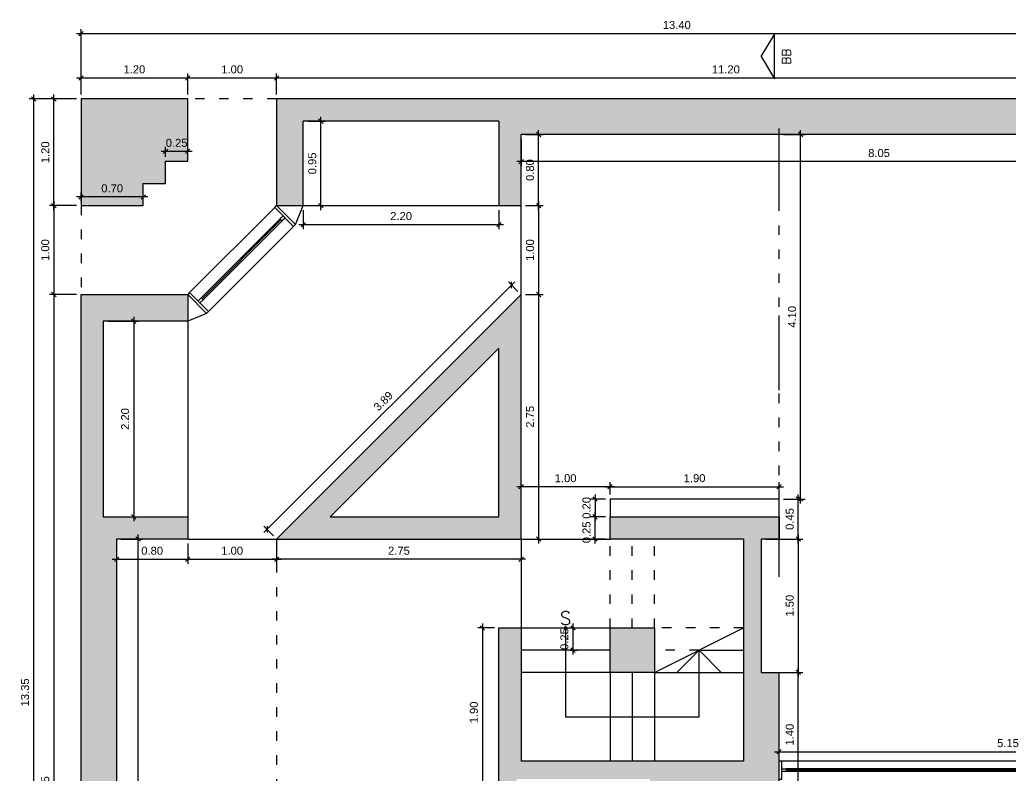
# Model space of a CAD drawing. Header units: millimetres. Extents: x 4 to 107, y -19 to 38.
# Drawn here: x 4.25 to 15.39, y 11.23 to 19.73 of the extents above; entities that cross this region are included whole.
import ezdxf

# ---------------------------------------------------------------- set-up
doc = ezdxf.new("R2010")
doc.units = ezdxf.units.MM
doc.linetypes.add('ACAD_ISO03W100', pattern=[30, 12, -18])
for name, color, linetype in [('ALVENARIA', 4, 'Continuous'), ('CAIXILHOS', 1, 'Continuous'), ('CORTE', 4, 'Continuous'), ('COTAS', 7, 'Continuous'), ('ESCADA', 1, 'Continuous'), ('HACHURA', 253, 'Continuous'), ('MOBILIÁRIO', 8, 'Continuous'), ('PROJEÇÃO', 8, 'Continuous'), ('SIMBOLOS', 7, 'Continuous')]:
    doc.layers.add(name, color=color, linetype=linetype)
doc.styles.add('Simples padrao', font='simplex.shx', dxfattribs={"height": 0.025})
doc.styles.get("Standard").update_dxf_attribs({"font": 'arial.ttf'})
doc.dimstyles.new('1-50', dxfattribs={"dimscale": 0.5, "dimtxt": 0.18, "dimasz": 0.1, "dimexe": 0.1, "dimexo": 0.1, "dimgap": 0.1, "dimtad": 1, "dimzin": 0, "dimdsep": 46, "dimtxsty": 'Standard', "dimblk": 'OBLIQUE', "dimcen": 0.1, "dimdle": 0.1, "dimclrd": 1, "dimclre": 1, "dimclrt": 256, "dimadec": 0, "dimazin": 0, "dimtfac": 1, "dimtmove": 0, "dimatfit": 3, "dimldrblk": 'ORIGIN2', "dimfxl": 1, "dimtolj": 1, "dimtzin": 0, "dimarcsym": 1})

# ---------------------------------------------------------------- blocks, each defined once
blk = doc.blocks.new('_Oblique')
at = {"color": 0, "linetype": 'ByBlock', "lineweight": -2}
blk.add_line((-0.5, -0.5), (0.5, 0.5), dxfattribs=at)
blk = doc.blocks.new('*D7')
at = {"layer": 'COTAS', "color": 1, "lineweight": -2, "ltscale": 0.025, "transparency": 16777216}
for p, q in [((4.888, 18.838), (4.354, 18.838)), ((4.404, 18.888), (4.404, 5.438)), ((4.888, 5.488), (4.354, 5.488))]:
    blk.add_line(p, q, dxfattribs=at)
at = {"layer": 'COTAS', "color": 1, "lineweight": -2, "ltscale": 0.025, "transparency": 16777216, "xscale": 0.05, "yscale": 0.05, "zscale": 0.05}
for p, rotation in [((4.404, 18.838), 90), ((4.404, 5.488), 270)]:
    blk.add_blockref('_Oblique', p, dxfattribs=dict(at, rotation=rotation))
at = {"layer": 'COTAS', "ltscale": 0.025, "transparency": 16777216, "insert": (4.308, 12.163), "char_height": 0.09, "attachment_point": 5, "rotation": 90}
blk.add_mtext('\\A1;13.35', dxfattribs=at)
blk = doc.blocks.new('_Origin2')
at = {"color": 0, "linetype": 'ByBlock', "lineweight": -2}
blk.add_line((-0.5, 0), (-1, 0), dxfattribs=at)
for radius in [0.5, 0.25]:
    blk.add_circle((0, 0), radius, dxfattribs=at)
blk = doc.blocks.new('*D8')
at = {"layer": 'COTAS', "color": 1, "lineweight": -2, "ltscale": 0.025, "transparency": 16777216}
for p, q in [((4.888, 18.838), (4.582, 18.838)), ((4.632, 17.588), (4.632, 18.888)), ((4.888, 17.638), (4.582, 17.638))]:
    blk.add_line(p, q, dxfattribs=at)
at = {"layer": 'COTAS', "color": 1, "lineweight": -2, "ltscale": 0.025, "transparency": 16777216, "xscale": 0.05, "yscale": 0.05, "zscale": 0.05}
for p, rotation in [((4.632, 18.838), 90), ((4.632, 17.638), 270)]:
    blk.add_blockref('_Oblique', p, dxfattribs=dict(at, rotation=rotation))
at = {"layer": 'COTAS', "ltscale": 0.025, "transparency": 16777216, "insert": (4.536, 18.238), "char_height": 0.09, "attachment_point": 5, "rotation": 90}
blk.add_mtext('\\A1;1.20', dxfattribs=at)
blk = doc.blocks.new('*D9')
at = {"layer": 'COTAS', "color": 1, "lineweight": -2, "ltscale": 0.025, "transparency": 16777216}
for p, q in [((4.888, 17.638), (4.582, 17.638)), ((4.632, 17.688), (4.632, 16.588)), ((4.888, 16.638), (4.582, 16.638))]:
    blk.add_line(p, q, dxfattribs=at)
at = {"layer": 'COTAS', "color": 1, "lineweight": -2, "ltscale": 0.025, "transparency": 16777216, "xscale": 0.05, "yscale": 0.05, "zscale": 0.05}
for p, rotation in [((4.632, 17.638), 90), ((4.632, 16.638), 270)]:
    blk.add_blockref('_Oblique', p, dxfattribs=dict(at, rotation=rotation))
at = {"layer": 'COTAS', "ltscale": 0.025, "transparency": 16777216, "insert": (4.536, 17.138), "char_height": 0.09, "attachment_point": 5, "rotation": 90}
blk.add_mtext('\\A1;1.00', dxfattribs=at)
blk = doc.blocks.new('*D10')
at = {"layer": 'COTAS', "color": 1, "lineweight": -2, "ltscale": 0.025, "transparency": 16777216}
for p, q in [((4.888, 16.638), (4.582, 16.638)), ((4.632, 16.688), (4.632, 5.438)), ((4.888, 5.488), (4.582, 5.488))]:
    blk.add_line(p, q, dxfattribs=at)
at = {"layer": 'COTAS', "color": 1, "lineweight": -2, "ltscale": 0.025, "transparency": 16777216, "xscale": 0.05, "yscale": 0.05, "zscale": 0.05}
for p, rotation in [((4.632, 16.638), 90), ((4.632, 5.488), 270)]:
    blk.add_blockref('_Oblique', p, dxfattribs=dict(at, rotation=rotation))
at = {"layer": 'COTAS', "ltscale": 0.025, "transparency": 16777216, "insert": (4.536, 11.063), "char_height": 0.09, "attachment_point": 5, "rotation": 90}
blk.add_mtext('\\A1;11.15', dxfattribs=at)
blk = doc.blocks.new('*D21')
at = {"layer": 'COTAS', "color": 1, "lineweight": -2, "ltscale": 0.025, "transparency": 16777216}
for p, q in [((4.888, 19.074), (6.188, 19.074)), ((4.938, 18.888), (4.938, 19.124)), ((6.138, 18.888), (6.138, 19.124))]:
    blk.add_line(p, q, dxfattribs=at)
at = {"layer": 'COTAS', "color": 1, "lineweight": -2, "ltscale": 0.025, "transparency": 16777216, "xscale": 0.05, "yscale": 0.05, "zscale": 0.05, "rotation": 180}
blk.add_blockref('_Oblique', (4.938, 19.074), dxfattribs=at)
at = {"layer": 'COTAS', "color": 1, "lineweight": -2, "ltscale": 0.025, "transparency": 16777216, "xscale": 0.05, "yscale": 0.05, "zscale": 0.05}
blk.add_blockref('_Oblique', (6.138, 19.074), dxfattribs=at)
at = {"layer": 'COTAS', "ltscale": 0.025, "transparency": 16777216, "insert": (5.538, 19.17), "char_height": 0.09, "attachment_point": 5}
blk.add_mtext('\\A1;1.20', dxfattribs=at)
blk = doc.blocks.new('*D22')
at = {"layer": 'COTAS', "color": 1, "lineweight": -2, "ltscale": 0.025, "transparency": 16777216}
for p, q in [((6.088, 19.074), (7.188, 19.074)), ((6.138, 18.888), (6.138, 19.124)), ((7.138, 18.888), (7.138, 19.124))]:
    blk.add_line(p, q, dxfattribs=at)
at = {"layer": 'COTAS', "color": 1, "lineweight": -2, "ltscale": 0.025, "transparency": 16777216, "xscale": 0.05, "yscale": 0.05, "zscale": 0.05, "rotation": 180}
blk.add_blockref('_Oblique', (6.138, 19.074), dxfattribs=at)
at = {"layer": 'COTAS', "color": 1, "lineweight": -2, "ltscale": 0.025, "transparency": 16777216, "xscale": 0.05, "yscale": 0.05, "zscale": 0.05}
blk.add_blockref('_Oblique', (7.138, 19.074), dxfattribs=at)
at = {"layer": 'COTAS', "ltscale": 0.025, "transparency": 16777216, "insert": (6.638, 19.17), "char_height": 0.09, "attachment_point": 5}
blk.add_mtext('\\A1;1.00', dxfattribs=at)
blk = doc.blocks.new('*D23')
at = {"layer": 'COTAS', "color": 1, "lineweight": -2, "ltscale": 0.025, "transparency": 16777216}
for p, q in [((7.088, 19.074), (18.388, 19.074)), ((7.138, 18.888), (7.138, 19.124)), ((18.338, 18.888), (18.338, 19.124))]:
    blk.add_line(p, q, dxfattribs=at)
at = {"layer": 'COTAS', "color": 1, "lineweight": -2, "ltscale": 0.025, "transparency": 16777216, "xscale": 0.05, "yscale": 0.05, "zscale": 0.05, "rotation": 180}
blk.add_blockref('_Oblique', (7.138, 19.074), dxfattribs=at)
at = {"layer": 'COTAS', "color": 1, "lineweight": -2, "ltscale": 0.025, "transparency": 16777216, "xscale": 0.05, "yscale": 0.05, "zscale": 0.05}
blk.add_blockref('_Oblique', (18.338, 19.074), dxfattribs=at)
at = {"layer": 'COTAS', "ltscale": 0.025, "transparency": 16777216, "insert": (12.19, 19.17), "char_height": 0.09, "attachment_point": 5}
blk.add_mtext('\\A1;11.20', dxfattribs=at)
blk = doc.blocks.new('*D24')
at = {"layer": 'COTAS', "color": 1, "lineweight": -2, "ltscale": 0.025, "transparency": 16777216}
for p, q in [((13.004, 13.838), (13.004, 14.388)), ((12.838, 14.338), (13.054, 14.338)), ((12.838, 13.888), (13.054, 13.888))]:
    blk.add_line(p, q, dxfattribs=at)
at = {"layer": 'COTAS', "color": 1, "lineweight": -2, "ltscale": 0.025, "transparency": 16777216, "xscale": 0.05, "yscale": 0.05, "zscale": 0.05}
for p, rotation in [((13.004, 14.338), 90), ((13.004, 13.888), 270)]:
    blk.add_blockref('_Oblique', p, dxfattribs=dict(at, rotation=rotation))
at = {"layer": 'COTAS', "ltscale": 0.025, "transparency": 16777216, "insert": (12.908, 14.113), "char_height": 0.09, "attachment_point": 5, "rotation": 90}
blk.add_mtext('\\A1;0.45', dxfattribs=at)
blk = doc.blocks.new('*D25')
at = {"layer": 'COTAS', "color": 1, "lineweight": -2, "ltscale": 0.025, "transparency": 16777216}
for p, q in [((10.888, 14.388), (10.888, 14.526)), ((12.788, 14.388), (12.788, 14.526)), ((10.838, 14.476), (12.838, 14.476))]:
    blk.add_line(p, q, dxfattribs=at)
at = {"layer": 'COTAS', "color": 1, "lineweight": -2, "ltscale": 0.025, "transparency": 16777216, "xscale": 0.05, "yscale": 0.05, "zscale": 0.05, "rotation": 180}
blk.add_blockref('_Oblique', (10.888, 14.476), dxfattribs=at)
at = {"layer": 'COTAS', "color": 1, "lineweight": -2, "ltscale": 0.025, "transparency": 16777216, "xscale": 0.05, "yscale": 0.05, "zscale": 0.05}
blk.add_blockref('_Oblique', (12.788, 14.476), dxfattribs=at)
at = {"layer": 'COTAS', "ltscale": 0.025, "transparency": 16777216, "insert": (11.838, 14.572), "char_height": 0.09, "attachment_point": 5}
blk.add_mtext('\\A1;1.90', dxfattribs=at)
blk = doc.blocks.new('*D26')
at = {"layer": 'COTAS', "color": 1, "lineweight": -2, "ltscale": 0.025, "transparency": 16777216}
for p, q in [((9.888, 14.388), (9.888, 14.526)), ((10.888, 14.388), (10.888, 14.526)), ((10.938, 14.476), (9.838, 14.476))]:
    blk.add_line(p, q, dxfattribs=at)
at = {"layer": 'COTAS', "color": 1, "lineweight": -2, "ltscale": 0.025, "transparency": 16777216, "xscale": 0.05, "yscale": 0.05, "zscale": 0.05, "rotation": 180}
blk.add_blockref('_Oblique', (9.888, 14.476), dxfattribs=at)
at = {"layer": 'COTAS', "color": 1, "lineweight": -2, "ltscale": 0.025, "transparency": 16777216, "xscale": 0.05, "yscale": 0.05, "zscale": 0.05}
blk.add_blockref('_Oblique', (10.888, 14.476), dxfattribs=at)
at = {"layer": 'COTAS', "ltscale": 0.025, "transparency": 16777216, "insert": (10.388, 14.572), "char_height": 0.09, "attachment_point": 5}
blk.add_mtext('\\A1;1.00', dxfattribs=at)
blk = doc.blocks.new('*D27')
at = {"layer": 'COTAS', "color": 1, "lineweight": -2, "ltscale": 0.025, "transparency": 16777216}
for p, q in [((5.53, 16.388), (5.53, 14.088)), ((5.238, 16.338), (5.58, 16.338)), ((5.238, 14.138), (5.58, 14.138))]:
    blk.add_line(p, q, dxfattribs=at)
at = {"layer": 'COTAS', "color": 1, "lineweight": -2, "ltscale": 0.025, "transparency": 16777216, "xscale": 0.05, "yscale": 0.05, "zscale": 0.05}
for p, rotation in [((5.53, 16.338), 90), ((5.53, 14.138), 270)]:
    blk.add_blockref('_Oblique', p, dxfattribs=dict(at, rotation=rotation))
at = {"layer": 'COTAS', "ltscale": 0.025, "transparency": 16777216, "insert": (5.434, 15.238), "char_height": 0.09, "attachment_point": 5, "rotation": 90}
blk.add_mtext('\\A1;2.20', dxfattribs=at)
blk = doc.blocks.new('*D28')
at = {"layer": 'COTAS', "color": 1, "lineweight": -2, "ltscale": 0.025, "transparency": 16777216}
for p, q in [((7.138, 13.838), (7.138, 13.61)), ((9.888, 13.838), (9.888, 13.61)), ((9.938, 13.66), (7.088, 13.66))]:
    blk.add_line(p, q, dxfattribs=at)
at = {"layer": 'COTAS', "color": 1, "lineweight": -2, "ltscale": 0.025, "transparency": 16777216, "xscale": 0.05, "yscale": 0.05, "zscale": 0.05, "rotation": 180}
blk.add_blockref('_Oblique', (7.138, 13.66), dxfattribs=at)
at = {"layer": 'COTAS', "color": 1, "lineweight": -2, "ltscale": 0.025, "transparency": 16777216, "xscale": 0.05, "yscale": 0.05, "zscale": 0.05}
blk.add_blockref('_Oblique', (9.888, 13.66), dxfattribs=at)
at = {"layer": 'COTAS', "ltscale": 0.025, "transparency": 16777216, "insert": (8.513, 13.756), "char_height": 0.09, "attachment_point": 5}
blk.add_mtext('\\A1;2.75', dxfattribs=at)
blk = doc.blocks.new('*D29')
at = {"layer": 'COTAS', "color": 1, "lineweight": -2, "ltscale": 0.025, "transparency": 16777216}
for p, q in [((6.138, 13.838), (6.138, 13.61)), ((7.138, 13.838), (7.138, 13.61)), ((6.088, 13.66), (7.188, 13.66))]:
    blk.add_line(p, q, dxfattribs=at)
at = {"layer": 'COTAS', "color": 1, "lineweight": -2, "ltscale": 0.025, "transparency": 16777216, "xscale": 0.05, "yscale": 0.05, "zscale": 0.05, "rotation": 180}
blk.add_blockref('_Oblique', (6.138, 13.66), dxfattribs=at)
at = {"layer": 'COTAS', "color": 1, "lineweight": -2, "ltscale": 0.025, "transparency": 16777216, "xscale": 0.05, "yscale": 0.05, "zscale": 0.05}
blk.add_blockref('_Oblique', (7.138, 13.66), dxfattribs=at)
at = {"layer": 'COTAS', "ltscale": 0.025, "transparency": 16777216, "insert": (6.638, 13.756), "char_height": 0.09, "attachment_point": 5}
blk.add_mtext('\\A1;1.00', dxfattribs=at)
blk = doc.blocks.new('*D30')
at = {"layer": 'COTAS', "color": 1, "lineweight": -2, "ltscale": 0.025, "transparency": 16777216}
for p, q in [((5.338, 13.838), (5.338, 13.61)), ((6.138, 13.838), (6.138, 13.61)), ((5.288, 13.66), (6.188, 13.66))]:
    blk.add_line(p, q, dxfattribs=at)
at = {"layer": 'COTAS', "color": 1, "lineweight": -2, "ltscale": 0.025, "transparency": 16777216, "xscale": 0.05, "yscale": 0.05, "zscale": 0.05, "rotation": 180}
blk.add_blockref('_Oblique', (5.338, 13.66), dxfattribs=at)
at = {"layer": 'COTAS', "color": 1, "lineweight": -2, "ltscale": 0.025, "transparency": 16777216, "xscale": 0.05, "yscale": 0.05, "zscale": 0.05}
blk.add_blockref('_Oblique', (6.138, 13.66), dxfattribs=at)
at = {"layer": 'COTAS', "ltscale": 0.025, "transparency": 16777216, "insert": (5.738, 13.756), "char_height": 0.09, "attachment_point": 5}
blk.add_mtext('\\A1;0.80', dxfattribs=at)
blk = doc.blocks.new('*D31')
at = {"layer": 'COTAS', "color": 1, "lineweight": -2, "ltscale": 0.025, "transparency": 16777216}
for p, q in [((6.994, 13.961), (9.815, 16.782)), ((9.852, 16.674), (9.744, 16.782)), ((7.102, 13.924), (6.994, 14.032))]:
    blk.add_line(p, q, dxfattribs=at)
at = {"layer": 'COTAS', "color": 1, "lineweight": -2, "ltscale": 0.025, "transparency": 16777216, "xscale": 0.05, "yscale": 0.05, "zscale": 0.05}
for p, rotation in [((9.78, 16.746), 45.00000000000003), ((7.03, 13.996), 225.0000000000001)]:
    blk.add_blockref('_Oblique', p, dxfattribs=dict(at, rotation=rotation))
at = {"layer": 'COTAS', "ltscale": 0.025, "transparency": 16777216, "insert": (8.337, 15.439), "char_height": 0.09, "attachment_point": 5, "rotation": 45}
blk.add_mtext('\\A1;3.89', dxfattribs=at)
blk = doc.blocks.new('*D32')
at = {"layer": 'COTAS', "color": 1, "lineweight": -2, "ltscale": 0.025, "transparency": 16777216}
for p, q in [((7.438, 17.588), (7.438, 17.374)), ((9.638, 17.588), (9.638, 17.374)), ((7.388, 17.424), (9.688, 17.424))]:
    blk.add_line(p, q, dxfattribs=at)
at = {"layer": 'COTAS', "color": 1, "lineweight": -2, "ltscale": 0.025, "transparency": 16777216, "xscale": 0.05, "yscale": 0.05, "zscale": 0.05, "rotation": 180}
blk.add_blockref('_Oblique', (7.438, 17.424), dxfattribs=at)
at = {"layer": 'COTAS', "color": 1, "lineweight": -2, "ltscale": 0.025, "transparency": 16777216, "xscale": 0.05, "yscale": 0.05, "zscale": 0.05}
blk.add_blockref('_Oblique', (9.638, 17.424), dxfattribs=at)
at = {"layer": 'COTAS', "ltscale": 0.025, "transparency": 16777216, "insert": (8.538, 17.52), "char_height": 0.09, "attachment_point": 5}
blk.add_mtext('\\A1;2.20', dxfattribs=at)
blk = doc.blocks.new('*D33')
at = {"layer": 'COTAS', "color": 1, "lineweight": -2, "ltscale": 0.025, "transparency": 16777216}
for p, q in [((9.938, 17.638), (10.134, 17.638)), ((10.084, 17.688), (10.084, 16.588)), ((9.938, 16.638), (10.134, 16.638))]:
    blk.add_line(p, q, dxfattribs=at)
at = {"layer": 'COTAS', "color": 1, "lineweight": -2, "ltscale": 0.025, "transparency": 16777216, "xscale": 0.05, "yscale": 0.05, "zscale": 0.05}
for p, rotation in [((10.084, 17.638), 90), ((10.084, 16.638), 270)]:
    blk.add_blockref('_Oblique', p, dxfattribs=dict(at, rotation=rotation))
at = {"layer": 'COTAS', "ltscale": 0.025, "transparency": 16777216, "insert": (9.988, 17.138), "char_height": 0.09, "attachment_point": 5, "rotation": 90}
blk.add_mtext('\\A1;1.00', dxfattribs=at)
blk = doc.blocks.new('*D34')
at = {"layer": 'COTAS', "color": 1, "lineweight": -2, "ltscale": 0.025, "transparency": 16777216}
for p, q in [((9.888, 18.388), (9.888, 18.083)), ((17.938, 18.388), (17.938, 18.083)), ((17.988, 18.133), (9.838, 18.133))]:
    blk.add_line(p, q, dxfattribs=at)
at = {"layer": 'COTAS', "color": 1, "lineweight": -2, "ltscale": 0.025, "transparency": 16777216, "xscale": 0.05, "yscale": 0.05, "zscale": 0.05, "rotation": 180}
blk.add_blockref('_Oblique', (9.888, 18.133), dxfattribs=at)
at = {"layer": 'COTAS', "color": 1, "lineweight": -2, "ltscale": 0.025, "transparency": 16777216, "xscale": 0.05, "yscale": 0.05, "zscale": 0.05}
blk.add_blockref('_Oblique', (17.938, 18.133), dxfattribs=at)
at = {"layer": 'COTAS', "ltscale": 0.025, "transparency": 16777216, "insert": (13.913, 18.229), "char_height": 0.09, "attachment_point": 5}
blk.add_mtext('\\A1;8.05', dxfattribs=at)
blk = doc.blocks.new('*D36')
at = {"layer": 'COTAS', "color": 1, "lineweight": -2, "ltscale": 0.025, "transparency": 16777216}
for p, q in [((12.738, 11.496), (17.988, 11.496)), ((12.788, 11.438), (12.788, 11.546)), ((17.938, 11.438), (17.938, 11.546))]:
    blk.add_line(p, q, dxfattribs=at)
at = {"layer": 'COTAS', "color": 1, "lineweight": -2, "ltscale": 0.025, "transparency": 16777216, "xscale": 0.05, "yscale": 0.05, "zscale": 0.05, "rotation": 180}
blk.add_blockref('_Oblique', (12.788, 11.496), dxfattribs=at)
at = {"layer": 'COTAS', "color": 1, "lineweight": -2, "ltscale": 0.025, "transparency": 16777216, "xscale": 0.05, "yscale": 0.05, "zscale": 0.05}
blk.add_blockref('_Oblique', (17.938, 11.496), dxfattribs=at)
at = {"layer": 'COTAS', "ltscale": 0.025, "transparency": 16777216, "insert": (15.363, 11.592), "char_height": 0.09, "attachment_point": 5}
blk.add_mtext('\\A1;5.15', dxfattribs=at)
blk = doc.blocks.new('*D37')
at = {"layer": 'COTAS', "color": 1, "lineweight": -2, "ltscale": 0.025, "transparency": 16777216}
for p, q in [((13.004, 13.938), (13.004, 12.338)), ((12.638, 13.888), (13.054, 13.888)), ((12.638, 12.388), (13.054, 12.388))]:
    blk.add_line(p, q, dxfattribs=at)
at = {"layer": 'COTAS', "color": 1, "lineweight": -2, "ltscale": 0.025, "transparency": 16777216, "xscale": 0.05, "yscale": 0.05, "zscale": 0.05}
for p, rotation in [((13.004, 13.888), 90), ((13.004, 12.388), 270)]:
    blk.add_blockref('_Oblique', p, dxfattribs=dict(at, rotation=rotation))
at = {"layer": 'COTAS', "ltscale": 0.025, "transparency": 16777216, "insert": (12.908, 13.138), "char_height": 0.09, "attachment_point": 5, "rotation": 90}
blk.add_mtext('\\A1;1.50', dxfattribs=at)
blk = doc.blocks.new('*D38')
at = {"layer": 'COTAS', "color": 1, "lineweight": -2, "ltscale": 0.025, "transparency": 16777216}
for p, q in [((12.838, 12.388), (13.054, 12.388)), ((13.004, 10.938), (13.004, 12.438)), ((12.838, 10.988), (13.054, 10.988))]:
    blk.add_line(p, q, dxfattribs=at)
at = {"layer": 'COTAS', "color": 1, "lineweight": -2, "ltscale": 0.025, "transparency": 16777216, "xscale": 0.05, "yscale": 0.05, "zscale": 0.05}
for p, rotation in [((13.004, 12.388), 90), ((13.004, 10.988), 270)]:
    blk.add_blockref('_Oblique', p, dxfattribs=dict(at, rotation=rotation))
at = {"layer": 'COTAS', "ltscale": 0.025, "transparency": 16777216, "insert": (12.908, 11.688), "char_height": 0.09, "attachment_point": 5, "rotation": 90}
blk.add_mtext('\\A1;1.40', dxfattribs=at)
blk = doc.blocks.new('*D42')
at = {"layer": 'COTAS', "color": 1, "lineweight": -2, "ltscale": 0.025, "transparency": 16777216}
for p, q in [((9.452, 12.938), (9.452, 10.938)), ((9.588, 12.888), (9.402, 12.888)), ((9.588, 10.988), (9.402, 10.988))]:
    blk.add_line(p, q, dxfattribs=at)
at = {"layer": 'COTAS', "color": 1, "lineweight": -2, "ltscale": 0.025, "transparency": 16777216, "xscale": 0.05, "yscale": 0.05, "zscale": 0.05}
for p, rotation in [((9.452, 12.888), 90), ((9.452, 10.988), 270)]:
    blk.add_blockref('_Oblique', p, dxfattribs=dict(at, rotation=rotation))
at = {"layer": 'COTAS', "ltscale": 0.025, "transparency": 16777216, "insert": (9.356, 11.938), "char_height": 0.09, "attachment_point": 5, "rotation": 90}
blk.add_mtext('\\A1;1.90', dxfattribs=at)
blk = doc.blocks.new('*D43')
at = {"layer": 'COTAS', "color": 1, "lineweight": -2, "ltscale": 0.025, "transparency": 16777216}
for p, q in [((10.47, 12.938), (10.47, 12.588)), ((10.438, 12.888), (10.52, 12.888)), ((10.438, 12.638), (10.52, 12.638))]:
    blk.add_line(p, q, dxfattribs=at)
at = {"layer": 'COTAS', "color": 1, "lineweight": -2, "ltscale": 0.025, "transparency": 16777216, "xscale": 0.05, "yscale": 0.05, "zscale": 0.05}
for p, rotation in [((10.47, 12.888), 90), ((10.47, 12.638), 270)]:
    blk.add_blockref('_Oblique', p, dxfattribs=dict(at, rotation=rotation))
at = {"layer": 'COTAS', "ltscale": 0.025, "transparency": 16777216, "insert": (10.374, 12.763), "char_height": 0.09, "attachment_point": 5, "rotation": 90}
blk.add_mtext('\\A1;0.25', dxfattribs=at)
blk = doc.blocks.new('*D44')
at = {"layer": 'COTAS', "color": 1, "lineweight": -2, "ltscale": 0.025, "transparency": 16777216}
for p, q in [((10.719, 14.388), (10.719, 14.088)), ((10.838, 14.338), (10.669, 14.338)), ((10.838, 14.138), (10.669, 14.138))]:
    blk.add_line(p, q, dxfattribs=at)
at = {"layer": 'COTAS', "color": 1, "lineweight": -2, "ltscale": 0.025, "transparency": 16777216, "xscale": 0.05, "yscale": 0.05, "zscale": 0.05}
for p, rotation in [((10.719, 14.338), 90), ((10.719, 14.138), 270)]:
    blk.add_blockref('_Oblique', p, dxfattribs=dict(at, rotation=rotation))
at = {"layer": 'COTAS', "ltscale": 0.025, "transparency": 16777216, "insert": (10.623, 14.238), "char_height": 0.09, "attachment_point": 5, "rotation": 90}
blk.add_mtext('\\A1;0.20', dxfattribs=at)
blk = doc.blocks.new('*D45')
at = {"layer": 'COTAS', "color": 1, "lineweight": -2, "ltscale": 0.025, "transparency": 16777216}
for p, q in [((9.938, 18.438), (10.134, 18.438)), ((10.084, 17.588), (10.084, 18.488)), ((9.938, 17.638), (10.134, 17.638))]:
    blk.add_line(p, q, dxfattribs=at)
at = {"layer": 'COTAS', "color": 1, "lineweight": -2, "ltscale": 0.025, "transparency": 16777216, "xscale": 0.05, "yscale": 0.05, "zscale": 0.05}
for p, rotation in [((10.084, 18.438), 90), ((10.084, 17.638), 270)]:
    blk.add_blockref('_Oblique', p, dxfattribs=dict(at, rotation=rotation))
at = {"layer": 'COTAS', "ltscale": 0.025, "transparency": 16777216, "insert": (9.988, 18.038), "char_height": 0.09, "attachment_point": 5, "rotation": 90}
blk.add_mtext('\\A1;0.80', dxfattribs=at)
blk = doc.blocks.new('*D46')
at = {"layer": 'COTAS', "color": 1, "lineweight": -2, "ltscale": 0.025, "transparency": 16777216}
for p, q in [((9.938, 16.638), (10.134, 16.638)), ((10.084, 16.688), (10.084, 13.838)), ((9.938, 13.888), (10.134, 13.888))]:
    blk.add_line(p, q, dxfattribs=at)
at = {"layer": 'COTAS', "color": 1, "lineweight": -2, "ltscale": 0.025, "transparency": 16777216, "xscale": 0.05, "yscale": 0.05, "zscale": 0.05}
for p, rotation in [((10.084, 16.638), 90), ((10.084, 13.888), 270)]:
    blk.add_blockref('_Oblique', p, dxfattribs=dict(at, rotation=rotation))
at = {"layer": 'COTAS', "ltscale": 0.025, "transparency": 16777216, "insert": (9.988, 15.263), "char_height": 0.09, "attachment_point": 5, "rotation": 90}
blk.add_mtext('\\A1;2.75', dxfattribs=at)
blk = doc.blocks.new('*D47')
at = {"layer": 'COTAS', "color": 1, "lineweight": -2, "ltscale": 0.025, "transparency": 16777216}
for p, q in [((5.58, 5.838), (5.58, 13.938)), ((5.388, 13.888), (5.63, 13.888)), ((5.388, 5.888), (5.63, 5.888))]:
    blk.add_line(p, q, dxfattribs=at)
at = {"layer": 'COTAS', "color": 1, "lineweight": -2, "ltscale": 0.025, "transparency": 16777216, "xscale": 0.05, "yscale": 0.05, "zscale": 0.05}
for p, rotation in [((5.58, 13.888), 90), ((5.58, 5.888), 270)]:
    blk.add_blockref('_Oblique', p, dxfattribs=dict(at, rotation=rotation))
at = {"layer": 'COTAS', "ltscale": 0.025, "transparency": 16777216, "insert": (5.485, 9.888), "char_height": 0.09, "attachment_point": 5, "rotation": 90}
blk.add_mtext('\\A1;8.00', dxfattribs=at)
blk = doc.blocks.new('*D48')
at = {"layer": 'COTAS', "color": 1, "lineweight": -2, "ltscale": 0.025, "transparency": 16777216}
for p, q in [((7.635, 17.588), (7.635, 18.638)), ((7.488, 18.588), (7.685, 18.588)), ((7.488, 17.638), (7.685, 17.638))]:
    blk.add_line(p, q, dxfattribs=at)
at = {"layer": 'COTAS', "color": 1, "lineweight": -2, "ltscale": 0.025, "transparency": 16777216, "xscale": 0.05, "yscale": 0.05, "zscale": 0.05}
for p, rotation in [((7.635, 18.588), 90), ((7.635, 17.638), 270)]:
    blk.add_blockref('_Oblique', p, dxfattribs=dict(at, rotation=rotation))
at = {"layer": 'COTAS', "ltscale": 0.025, "transparency": 16777216, "insert": (7.539, 18.113), "char_height": 0.09, "attachment_point": 5, "rotation": 90}
blk.add_mtext('\\A1;0.95', dxfattribs=at)
blk = doc.blocks.new('*D49')
at = {"layer": 'COTAS', "color": 1, "lineweight": -2, "ltscale": 0.025, "transparency": 16777216}
for p, q in [((5.888, 18.188), (5.888, 18.298)), ((6.138, 18.188), (6.138, 18.298)), ((6.188, 18.248), (5.838, 18.248))]:
    blk.add_line(p, q, dxfattribs=at)
at = {"layer": 'COTAS', "color": 1, "lineweight": -2, "ltscale": 0.025, "transparency": 16777216, "xscale": 0.05, "yscale": 0.05, "zscale": 0.05, "rotation": 180}
blk.add_blockref('_Oblique', (5.888, 18.248), dxfattribs=at)
at = {"layer": 'COTAS', "color": 1, "lineweight": -2, "ltscale": 0.025, "transparency": 16777216, "xscale": 0.05, "yscale": 0.05, "zscale": 0.05}
blk.add_blockref('_Oblique', (6.138, 18.248), dxfattribs=at)
at = {"layer": 'COTAS', "ltscale": 0.025, "transparency": 16777216, "insert": (6.013, 18.344), "char_height": 0.09, "attachment_point": 5}
blk.add_mtext('\\A1;0.25', dxfattribs=at)
blk = doc.blocks.new('*D50')
at = {"layer": 'COTAS', "color": 1, "lineweight": -2, "ltscale": 0.025, "transparency": 16777216}
for p, q in [((5.688, 17.736), (4.888, 17.736)), ((4.938, 17.688), (4.938, 17.786)), ((5.638, 17.688), (5.638, 17.786))]:
    blk.add_line(p, q, dxfattribs=at)
at = {"layer": 'COTAS', "color": 1, "lineweight": -2, "ltscale": 0.025, "transparency": 16777216, "xscale": 0.05, "yscale": 0.05, "zscale": 0.05, "rotation": 180}
blk.add_blockref('_Oblique', (4.938, 17.736), dxfattribs=at)
at = {"layer": 'COTAS', "color": 1, "lineweight": -2, "ltscale": 0.025, "transparency": 16777216, "xscale": 0.05, "yscale": 0.05, "zscale": 0.05}
blk.add_blockref('_Oblique', (5.638, 17.736), dxfattribs=at)
at = {"layer": 'COTAS', "ltscale": 0.025, "transparency": 16777216, "insert": (5.288, 17.832), "char_height": 0.09, "attachment_point": 5}
blk.add_mtext('\\A1;0.70', dxfattribs=at)
blk = doc.blocks.new('*D72')
at = {"color": 1, "lineweight": -2, "ltscale": 0.025, "transparency": 16777216}
for p, q in [((10.719, 13.838), (10.719, 14.188)), ((10.838, 14.138), (10.669, 14.138)), ((10.838, 13.888), (10.669, 13.888))]:
    blk.add_line(p, q, dxfattribs=at)
at = {"color": 1, "lineweight": -2, "ltscale": 0.025, "transparency": 16777216, "xscale": 0.05, "yscale": 0.05, "zscale": 0.05}
for p, rotation in [((10.719, 14.138), 90), ((10.719, 13.888), 270)]:
    blk.add_blockref('_Oblique', p, dxfattribs=dict(at, rotation=rotation))
at = {"ltscale": 0.025, "transparency": 16777216, "insert": (10.623, 13.963), "char_height": 0.09, "attachment_point": 5, "rotation": 90}
blk.add_mtext('\\A1;0.25', dxfattribs=at)
blk = doc.blocks.new('*D119')
at = {"layer": 'COTAS', "color": 1, "lineweight": -2, "ltscale": 0.025, "transparency": 16777216}
for p, q in [((12.838, 18.438), (13.081, 18.438)), ((13.031, 14.288), (13.031, 18.488)), ((12.838, 14.338), (13.081, 14.338))]:
    blk.add_line(p, q, dxfattribs=at)
at = {"layer": 'COTAS', "color": 1, "lineweight": -2, "ltscale": 0.025, "transparency": 16777216, "xscale": 0.05, "yscale": 0.05, "zscale": 0.05}
for p, rotation in [((13.031, 18.438), 90), ((13.031, 14.338), 270)]:
    blk.add_blockref('_Oblique', p, dxfattribs=dict(at, rotation=rotation))
at = {"layer": 'COTAS', "ltscale": 0.025, "transparency": 16777216, "insert": (12.935, 16.388), "char_height": 0.09, "attachment_point": 5, "rotation": 90}
blk.add_mtext('\\A1;4.10', dxfattribs=at)
blk = doc.blocks.new('*D162')
at = {"layer": 'COTAS', "color": 1, "lineweight": -2, "ltscale": 0.025, "transparency": 16777216}
for p, q in [((4.938, 18.888), (4.938, 19.623)), ((18.338, 18.888), (18.338, 19.623)), ((4.888, 19.573), (18.388, 19.573))]:
    blk.add_line(p, q, dxfattribs=at)
at = {"layer": 'COTAS', "color": 1, "lineweight": -2, "ltscale": 0.025, "transparency": 16777216, "xscale": 0.05, "yscale": 0.05, "zscale": 0.05, "rotation": 180}
blk.add_blockref('_Oblique', (4.938, 19.573), dxfattribs=at)
at = {"layer": 'COTAS', "color": 1, "lineweight": -2, "ltscale": 0.025, "transparency": 16777216, "xscale": 0.05, "yscale": 0.05, "zscale": 0.05}
blk.add_blockref('_Oblique', (18.338, 19.573), dxfattribs=at)
at = {"layer": 'COTAS', "ltscale": 0.025, "transparency": 16777216, "insert": (11.638, 19.669), "char_height": 0.09, "attachment_point": 5}
blk.add_mtext('\\A1;13.40', dxfattribs=at)

msp = doc.modelspace()

# ---------------------------------------------------------------- hatches: boundary and pattern name
at = {"layer": 'HACHURA', "ltscale": 0.025}
h = msp.add_hatch(color=256, dxfattribs=at)
h.dxf.hatch_style = 1
h.paths.add_polyline_path([(9.888, 16.638), (7.138, 13.888), (9.888, 13.888)], flags=17)
h.paths.add_polyline_path([(7.741, 14.138), (9.638, 16.035), (9.638, 14.138)], flags=17)
h.paths.add_polyline_path([(6.138, 14.138), (5.188, 14.138), (5.188, 16.338), (6.138, 16.338), (6.138, 16.638), (4.938, 16.638), (4.938, 5.488), (12.788, 5.488), (12.788, 5.738), (7.138, 5.738), (7.138, 5.888), (5.338, 5.888), (5.338, 13.888), (6.138, 13.888)])
h.paths.add_polyline_path([(6.138, 18.838), (4.938, 18.838), (4.938, 17.638), (5.638, 17.638), (5.638, 17.888), (5.888, 17.888), (5.888, 18.138), (6.138, 18.138)])
h.paths.add_polyline_path([(18.338, 18.838), (9.638, 18.838), (7.438, 18.838), (7.138, 18.838), (7.138, 17.638), (7.438, 17.638), (7.438, 18.588), (9.638, 18.588), (9.638, 17.638), (9.888, 17.638), (9.888, 18.438), (17.938, 18.438), (17.938, 11.038), (18.338, 11.038)])
h.paths.add_polyline_path([(18.338, 8.438), (17.938, 8.438), (17.938, 5.888), (15.388, 5.888), (15.388, 5.488), (18.338, 5.488)])
h.paths.add_polyline_path([(12.788, 14.138), (10.888, 14.138), (10.888, 13.888), (12.388, 13.888), (12.388, 11.388), (9.888, 11.388), (9.888, 12.888), (9.638, 12.888), (9.638, 10.988), (9.838, 10.988), (9.838, 11.188), (11.338, 11.188), (11.338, 10.988), (12.788, 10.988), (12.788, 12.388), (12.588, 12.388), (12.588, 13.888), (12.788, 13.888)])
h.paths.add_polyline_path([(11.388, 12.888), (10.888, 12.888), (10.888, 12.388), (11.388, 12.388)], flags=17)
h.paths.add_polyline_path([(25.859, 18.838), (24.659, 18.838), (24.659, 17.638), (25.359, 17.638), (25.359, 17.888), (25.609, 17.888), (25.609, 18.138), (25.859, 18.138)])
h.paths.add_polyline_path([(38.059, 18.838), (29.359, 18.838), (27.159, 18.838), (26.859, 18.838), (26.859, 17.638), (27.159, 17.638), (27.159, 18.588), (29.409, 18.588), (29.409, 14.688), (28.709, 14.688), (28.709, 13.888), (29.609, 13.888), (29.609, 18.438), (37.659, 18.438), (37.659, 11.038), (38.059, 11.038)])
h.paths.add_polyline_path([(25.859, 16.638), (24.659, 16.638), (24.659, 5.488), (32.509, 5.488), (32.509, 5.888), (25.059, 5.888), (25.059, 13.888), (27.359, 13.888), (27.359, 16.338), (27.159, 16.338), (27.159, 14.088), (24.909, 14.088), (24.909, 16.338), (25.859, 16.338)])
h.paths.add_polyline_path([(32.509, 14.138), (30.609, 14.138), (30.609, 13.888), (32.109, 13.888), (32.109, 11.388), (29.609, 11.388), (29.609, 12.888), (29.359, 12.888), (29.359, 10.988), (29.559, 10.988), (29.559, 11.188), (31.059, 11.188), (31.059, 10.988), (32.509, 10.988), (32.509, 12.388), (32.309, 12.388), (32.309, 13.888), (32.509, 13.888)])
h.paths.add_polyline_path([(31.109, 12.888), (30.609, 12.888), (30.609, 12.388), (31.109, 12.388)], flags=17)
h.paths.add_polyline_path([(38.059, 8.438), (37.659, 8.438), (37.659, 5.888), (35.109, 5.888), (35.109, 5.488), (38.059, 5.488)])
h.paths.add_polyline_path([(57.781, 8.438), (57.381, 8.438), (57.381, 5.888), (54.831, 5.888), (54.831, 5.488), (57.781, 5.488)])
h.paths.add_polyline_path([(46.581, 5.888), (44.781, 5.888), (44.781, 7.688), (44.381, 7.688), (44.381, 5.488), (46.581, 5.488)])
h.paths.add_polyline_path([(44.781, 13.888), (47.081, 13.888), (49.331, 13.888), (49.331, 17.638), (48.531, 17.638), (48.531, 17.438), (49.131, 17.438), (49.131, 14.688), (48.531, 14.688), (48.531, 14.088), (44.631, 14.088), (44.631, 16.338), (45.581, 16.338), (45.581, 16.638), (44.381, 16.638), (44.381, 10.988), (48.281, 10.988), (48.281, 11.188), (47.181, 11.188), (47.181, 13.888), (47.081, 13.888), (47.081, 11.188), (44.781, 11.188)])
h.paths.add_polyline_path([(45.581, 18.838), (44.381, 18.838), (44.381, 17.638), (45.081, 17.638), (45.081, 17.888), (45.331, 17.888), (45.331, 18.138), (45.581, 18.138)])
h.paths.add_polyline_path([(46.881, 18.588), (49.131, 18.588), (49.131, 18.438), (57.381, 18.438), (57.381, 11.038), (57.781, 11.038), (57.781, 18.838), (49.081, 18.838), (46.881, 18.838), (46.581, 18.838), (46.581, 17.638), (46.881, 17.638)])
h.paths.add_polyline_path([(50.831, 12.888), (50.331, 12.888), (50.331, 12.388), (50.831, 12.388)], flags=17)
h.paths.add_polyline_path([(52.231, 12.388), (52.031, 12.388), (52.031, 13.888), (52.231, 13.888), (52.231, 14.138), (50.331, 14.138), (50.331, 13.888), (51.831, 13.888), (51.831, 11.388), (49.331, 11.388), (49.331, 10.988), (52.231, 10.988)])
h.paths.add_polyline_path([(64.503, 7.688), (64.103, 7.688), (64.103, 5.488), (66.303, 5.488), (66.303, 5.888), (64.503, 5.888)])
h.paths.add_polyline_path([(64.503, 16.338), (65.303, 16.338), (65.303, 16.638), (64.103, 16.638), (64.103, 10.988), (68.003, 10.988), (68.003, 11.188), (64.503, 11.188)])
h.paths.add_polyline_path([(70.553, 12.888), (70.053, 12.888), (70.053, 12.388), (70.553, 12.388)], flags=17)
h.paths.add_polyline_path([(71.953, 14.138), (70.053, 14.138), (70.053, 13.888), (71.553, 13.888), (71.553, 11.388), (69.053, 11.388), (69.053, 12.888), (68.803, 12.888), (68.803, 10.988), (69.053, 10.988), (71.953, 10.988)])
h.paths.add_polyline_path([(69.053, 14.688), (68.253, 14.688), (68.253, 13.888), (69.053, 13.888)])
h.paths.add_polyline_path([(71.953, 18.838), (68.803, 18.838), (66.303, 18.838), (66.303, 17.638), (66.603, 17.638), (66.603, 18.438), (71.753, 18.438), (71.753, 14.938), (71.953, 14.938)])
h.paths.add_polyline_path([(65.303, 18.838), (64.103, 18.838), (64.103, 17.638), (64.803, 17.638), (64.803, 17.888), (65.053, 17.888), (65.053, 18.138), (65.303, 18.138)])
h.paths.add_polyline_path([(77.503, 8.438), (77.103, 8.438), (77.103, 5.888), (74.553, 5.888), (74.553, 5.488), (77.503, 5.488)])

# ---------------------------------------------------------------- linework, layer by layer
at = {"layer": 'ALVENARIA'}
for p, q in [((6.138, 18.838), (4.938, 18.838)), ((4.938, 18.838), (4.938, 17.638)), ((6.138, 18.138), (6.138, 18.838)), ((7.438, 18.838), (7.138, 18.838)), ((7.138, 18.838), (7.138, 17.638)), ((9.638, 18.838), (7.438, 18.838)), ((18.338, 18.838), (9.638, 18.838)), ((9.638, 18.588), (7.438, 18.588)), ((7.438, 17.638), (7.438, 18.588)), ((9.638, 18.588), (9.638, 17.638)), ((17.938, 18.438), (9.888, 18.438)), ((9.888, 17.638), (9.888, 18.438)), ((5.888, 17.888), (5.888, 18.138)), ((5.888, 18.138), (6.138, 18.138)), ((5.638, 17.638), (5.638, 17.888)), ((5.638, 17.888), (5.888, 17.888)), ((4.938, 17.638), (5.638, 17.638)), ((7.138, 17.638), (7.438, 17.638)), ((9.638, 17.638), (9.888, 17.638)), ((4.938, 5.488), (4.938, 16.638)), ((4.938, 16.638), (6.138, 16.638)), ((6.138, 16.638), (6.138, 16.338)), ((9.888, 16.638), (7.138, 13.888)), ((9.888, 13.888), (9.888, 16.638)), ((6.138, 16.338), (5.188, 16.338)), ((5.188, 16.338), (5.188, 14.138)), ((9.638, 16.035), (7.741, 14.138)), ((9.638, 14.138), (9.638, 16.035)), ((5.188, 14.138), (6.138, 14.138)), ((6.138, 14.138), (6.138, 13.888)), ((7.741, 14.138), (9.638, 14.138)), ((10.888, 13.888), (10.888, 14.138)), ((10.888, 14.138), (12.788, 14.138)), ((12.788, 14.138), (12.788, 13.888)), ((6.138, 13.888), (5.338, 13.888)), ((5.338, 13.888), (5.338, 5.888)), ((7.138, 13.888), (9.888, 13.888)), ((12.388, 13.888), (10.888, 13.888)), ((12.388, 13.888), (12.388, 11.388)), ((12.788, 13.888), (12.588, 13.888)), ((12.588, 13.888), (12.588, 12.388)), ((9.638, 10.988), (9.638, 12.888)), ((9.638, 12.888), (9.888, 12.888)), ((9.888, 12.888), (9.888, 11.388)), ((10.888, 12.888), (11.388, 12.888)), ((10.888, 12.388), (10.888, 12.888)), ((11.388, 12.888), (11.388, 12.388)), ((11.388, 12.388), (10.888, 12.388)), ((12.588, 12.388), (12.788, 12.388)), ((12.788, 10.988), (12.788, 12.388)), ((12.388, 11.388), (9.888, 11.388))]:
    msp.add_line(p, q, dxfattribs=at)
at = {"layer": 'ALVENARIA', "color": 2, "ltscale": 0.025}
for p, q in [((7.438, 17.638), (9.638, 17.638)), ((6.138, 16.338), (6.138, 14.138))]:
    msp.add_line(p, q, dxfattribs=at)
at = {"layer": 'ALVENARIA', "color": 2}
for p, q in [((9.888, 16.638), (9.888, 17.638)), ((6.138, 13.888), (7.138, 13.888))]:
    msp.add_line(p, q, dxfattribs=at)
at = {"layer": 'CAIXILHOS'}
for p, q in [((7.117, 17.617), (6.159, 16.66)), ((7.35, 17.426), (7.138, 17.638)), ((7.35, 17.426), (7.438, 17.638)), ((7.329, 17.405), (6.371, 16.448)), ((6.35, 16.426), (6.138, 16.638)), ((6.35, 16.426), (6.138, 16.338)), ((17.908, 11.388), (12.818, 11.388))]:
    msp.add_line(p, q, dxfattribs=at)
at = {"layer": 'CAIXILHOS', "color": 2}
for p, q in [((7.211, 17.523), (6.289, 16.601)), ((7.232, 17.502), (6.31, 16.58)), ((7.186, 17.477), (6.299, 16.59)), ((17.908, 11.305), (12.868, 11.305)), ((17.858, 11.29), (12.868, 11.29)), ((17.908, 11.275), (12.868, 11.275))]:
    msp.add_line(p, q, dxfattribs=at)
at = {"layer": 'CAIXILHOS'}
for points in [[(7.35, 17.426), (7.329, 17.405), (7.117, 17.617), (7.138, 17.638)], [(6.35, 16.426), (6.371, 16.448), (6.159, 16.66), (6.138, 16.638)], [(12.788, 11.188), (12.818, 11.188), (12.818, 11.388), (12.788, 11.388)]]:
    msp.add_lwpolyline(points, dxfattribs=at)
at = {"layer": 'CAIXILHOS', "color": 2}
for points in [[(7.211, 17.523), (7.175, 17.488), (7.197, 17.466), (7.232, 17.502)], [(6.253, 16.565), (6.289, 16.601), (6.31, 16.58), (6.274, 16.544)], [(12.818, 11.305), (12.868, 11.305), (12.868, 11.275), (12.818, 11.275)]]:
    msp.add_lwpolyline(points, dxfattribs=at)
at = {"layer": 'CORTE', "ltscale": 0.025}
for p, q in [((12.588, 19.314), (12.738, 19.564)), ((12.738, 19.064), (12.738, 19.564)), ((12.588, 19.314), (12.738, 19.064))]:
    msp.add_line(p, q, dxfattribs=at)
at = {"layer": 'CORTE', "linetype": 'ACAD_ISO03W100', "ltscale": 0.07}
msp.add_line((12.788, 5.064), (12.788, 19.564), dxfattribs=at)
at = {"layer": 'CORTE', "color": 4, "ltscale": 0.025}
msp.add_line((11.388, 12.388), (12.388, 12.888), dxfattribs=at)
at = {"layer": 'ESCADA'}
for p, q in [((9.888, 13.888), (10.888, 13.888)), ((9.888, 13.888), (9.888, 12.888)), ((9.888, 12.888), (10.888, 12.888))]:
    msp.add_line(p, q, dxfattribs=at)
at = {"layer": 'ESCADA', "color": 1}
msp.add_line((10.888, 12.638), (9.888, 12.638), dxfattribs=at)
at = {"layer": 'ESCADA', "color": 3}
for p, q in [((11.888, 12.638), (12.388, 12.638)), ((11.388, 12.388), (12.388, 12.388)), ((11.388, 12.388), (11.388, 11.388))]:
    msp.add_line(p, q, dxfattribs=at)
at = {"layer": 'ESCADA', "color": 2}
for p, q in [((10.888, 12.388), (9.888, 12.388)), ((10.888, 12.388), (10.888, 11.388)), ((11.138, 12.388), (11.138, 11.388))]:
    msp.add_line(p, q, dxfattribs=at)
at = {"layer": 'ESCADA'}
msp.add_lwpolyline([(7.211, 17.523), (7.211, 17.523), (7.232, 17.502), (7.232, 17.502)], dxfattribs=at)
at = {"layer": 'MOBILIÁRIO', "ltscale": 0.025}
for p, q in [((12.788, 14.338), (10.888, 14.338)), ((10.888, 14.338), (10.888, 14.138)), ((12.788, 14.138), (12.788, 14.338))]:
    msp.add_line(p, q, dxfattribs=at)
at = {"layer": 'PROJEÇÃO', "linetype": 'ACAD_ISO03W100', "ltscale": 0.009}
for p, q in [((7.138, 18.838), (6.138, 18.838)), ((12.788, 14.338), (12.788, 18.438)), ((4.938, 17.638), (4.938, 16.638)), ((7.138, 13.888), (7.138, 5.888)), ((10.888, 12.888), (10.888, 13.888)), ((11.138, 12.888), (11.138, 13.888)), ((11.388, 12.888), (11.388, 13.888)), ((12.388, 12.888), (11.388, 12.888)), ((11.888, 12.638), (11.388, 12.638))]:
    msp.add_line(p, q, dxfattribs=at)
at = {"layer": 'SIMBOLOS', "ltscale": 0.025}
for p, q in [((10.388, 12.888), (10.388, 11.888)), ((11.888, 12.638), (11.638, 12.388)), ((11.888, 11.888), (11.888, 12.638)), ((11.888, 12.638), (12.138, 12.388)), ((10.388, 11.888), (11.888, 11.888))]:
    msp.add_line(p, q, dxfattribs=at)
msp.add_circle((10.388, 12.888), 0.0145, dxfattribs=at)

# ---------------------------------------------------------------- texts
at = {"layer": 'CORTE', "ltscale": 0.025, "insert": (12.872, 19.314), "char_height": 0.1, "attachment_point": 5, "rotation": 90, "style": 'Simples padrao'}
msp.add_mtext_dynamic_manual_height_columns('BB', width=0.26903, gutter_width=0.125, heights=[0], dxfattribs=at)
at = {"layer": 'SIMBOLOS', "ltscale": 0.025, "insert": (10.388, 12.997), "char_height": 0.15, "attachment_point": 5, "style": 'Simples padrao'}
msp.add_mtext_dynamic_manual_height_columns('S', width=0.09327, gutter_width=0.125, heights=[0], dxfattribs=at)

# ---------------------------------------------------------------- dimensions: what is measured, and where the dimension line sits
at = {"ltscale": 0.025}
dim = msp.add_linear_dim(base=(10.719, 14.138), p1=(10.888, 13.888), p2=(10.888, 14.138), angle=90, dimstyle='1-50', dxfattribs=at)
dim.commit()
dim.dimension.update_dxf_attribs({"geometry": '*D72', "text_midpoint": (10.719, 13.963), "dimtype": 160})
at = {"layer": 'COTAS', "ltscale": 0.025}
for base, p1, p2, picture, middle in [((18.338, 19.573), (4.938, 18.838), (18.338, 18.838), '*D162', (11.638, 19.669)), ((6.138, 19.074), (4.938, 18.838), (6.138, 18.838), '*D21', (5.538, 19.17)), ((7.138, 19.074), (6.138, 18.838), (7.138, 18.838), '*D22', (6.638, 19.17)), ((9.888, 18.133), (17.938, 18.438), (9.888, 18.438), '*D34', (13.913, 18.229)), ((4.938, 17.736), (5.638, 17.638), (4.938, 17.638), '*D50', (5.288, 17.832)), ((9.638, 17.424), (7.438, 17.638), (9.638, 17.638), '*D32', (8.538, 17.52)), ((9.888, 14.476), (10.888, 14.338), (9.888, 14.338), '*D26', (10.388, 14.572)), ((12.788, 14.476), (10.888, 14.338), (12.788, 14.338), '*D25', (11.838, 14.572)), ((6.138, 13.66), (5.338, 13.888), (6.138, 13.888), '*D30', (5.738, 13.756)), ((7.138, 13.66), (6.138, 13.888), (7.138, 13.888), '*D29', (6.638, 13.756)), ((7.138, 13.66), (9.888, 13.888), (7.138, 13.888), '*D28', (8.513, 13.756)), ((17.938, 11.496), (12.788, 11.388), (17.938, 11.388), '*D36', (15.363, 11.592))]:
    dim = msp.add_linear_dim(base=base, p1=p1, p2=p2, dimstyle='1-50', dxfattribs=at)
    dim.commit()
    dim.dimension.update_dxf_attribs({"geometry": picture, "text_midpoint": middle})
for base, p1, p2, picture, middle in [((18.338, 19.074), (7.138, 18.838), (18.338, 18.838), '*D23', (12.19, 19.074)), ((5.888, 18.248), (6.138, 18.138), (5.888, 18.138), '*D49', (6.013, 18.248))]:
    dim = msp.add_linear_dim(base=base, p1=p1, p2=p2, dimstyle='1-50', dxfattribs=at)
    dim.commit()
    dim.dimension.update_dxf_attribs({"geometry": picture, "text_midpoint": middle, "dimtype": 160})
for base, p1, p2, picture, middle in [((4.404, 5.488), (4.938, 18.838), (4.938, 5.488), '*D7', (4.308, 12.163)), ((4.632, 18.838), (4.938, 17.638), (4.938, 18.838), '*D8', (4.536, 18.238)), ((7.635, 18.588), (7.438, 17.638), (7.438, 18.588), '*D48', (7.539, 18.113)), ((10.084, 18.438), (9.888, 17.638), (9.888, 18.438), '*D45', (9.988, 18.038)), ((13.031, 18.438), (12.788, 14.338), (12.788, 18.438), '*D119', (12.935, 16.388)), ((4.632, 16.638), (4.938, 17.638), (4.938, 16.638), '*D9', (4.536, 17.138)), ((10.084, 16.638), (9.888, 17.638), (9.888, 16.638), '*D33', (9.988, 17.138)), ((4.632, 5.488), (4.938, 16.638), (4.938, 5.488), '*D10', (4.536, 11.063)), ((10.084, 13.888), (9.888, 16.638), (9.888, 13.888), '*D46', (9.988, 15.263)), ((5.53, 14.138), (5.188, 16.338), (5.188, 14.138), '*D27', (5.434, 15.238)), ((13.004, 14.338), (12.788, 13.888), (12.788, 14.338), '*D24', (12.908, 14.113)), ((5.58, 13.888), (5.338, 5.888), (5.338, 13.888), '*D47', (5.485, 9.888)), ((13.004, 12.388), (12.588, 13.888), (12.588, 12.388), '*D37', (12.908, 13.138)), ((9.452, 10.988), (9.638, 12.888), (9.638, 10.988), '*D42', (9.356, 11.938)), ((13.004, 12.388), (12.788, 10.988), (12.788, 12.388), '*D38', (12.908, 11.688))]:
    dim = msp.add_linear_dim(base=base, p1=p1, p2=p2, angle=90, dimstyle='1-50', dxfattribs=at)
    dim.commit()
    dim.dimension.update_dxf_attribs({"geometry": picture, "text_midpoint": middle})
dim = msp.add_aligned_dim(p1=(7.138, 13.888), p2=(9.888, 16.638), distance=0.153, dimstyle='1-50', dxfattribs=at)
dim.commit()
dim.dimension.update_dxf_attribs({"geometry": '*D31', "text_midpoint": (8.337, 15.439)})
for base, p1, p2, picture, middle in [((10.719, 14.138), (10.888, 14.338), (10.888, 14.138), '*D44', (10.719, 14.238)), ((10.47, 12.638), (10.388, 12.888), (10.388, 12.638), '*D43', (10.47, 12.763))]:
    dim = msp.add_linear_dim(base=base, p1=p1, p2=p2, angle=90, dimstyle='1-50', dxfattribs=at)
    dim.commit()
    dim.dimension.update_dxf_attribs({"geometry": picture, "text_midpoint": middle, "dimtype": 160})

doc.saveas('drawing.dxf')
